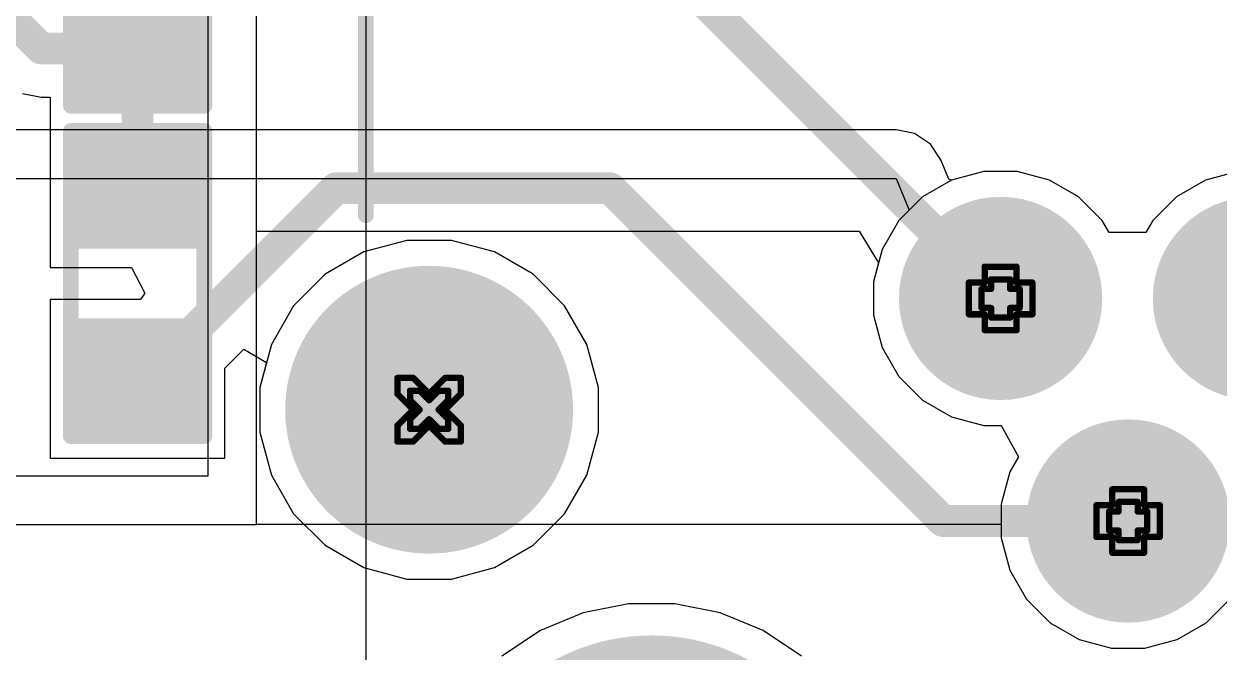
# Model space of a CAD drawing. Header units: inches. Extents: x -11 to 5428, y 0 to 5423.
# Drawn here: x 260.5 to 270.05, y 6.83 to 11.85 of the extents above; entities that cross this region are included whole.
import ezdxf

# ---------------------------------------------------------------- set-up
doc = ezdxf.new("R2010")
doc.units = ezdxf.units.IN
for name, color, linetype in [('Bottom Layer', 5, 'Continuous'), ('Bottom Solder', 6, 'Continuous'), ('Drill Drawing', 1, 'Continuous'), ('GND', 16, 'Continuous'), ('Multi-Layer', 9, 'Continuous'), ('Pad Holes', 156, 'Continuous'), ('PWR', 76, 'Continuous'), ('Top Layer', 1, 'Continuous'), ('Top Overlay', 2, 'Continuous'), ('Top Paste', 8, 'Continuous'), ('Top Solder', 216, 'Continuous')]:
    doc.layers.add(name, color=color, linetype=linetype)

# ---------------------------------------------------------------- blocks, each defined once
blk = doc.blocks.new('R___0603_703')
at = {"layer": 'Top Layer'}
for points in [[(-0.381, 0.4445), (-0.381, -0.4445), (-1.143, -0.4445), (-1.143, 0.4445)], [(1.143, 0.4445), (1.143, -0.4445), (0.381, -0.4445), (0.381, 0.4445)]]:
    blk.add_hatch(color=1, dxfattribs=at).paths.add_polyline_path(points)
at = {"layer": 'Top Paste'}
for points in [[(-0.381, 0.4445), (-0.381, -0.4445), (-1.143, -0.4445), (-1.143, 0.4445)], [(1.143, 0.4445), (1.143, -0.4445), (0.381, -0.4445), (0.381, 0.4445)]]:
    blk.add_hatch(color=8, dxfattribs=at).paths.add_polyline_path(points)
at = {"layer": 'Top Solder'}
for points in [[(-0.2794, 0.5461), (-0.2794, -0.5461), (-1.2446, -0.5461), (-1.2446, 0.5461)], [(1.2446, 0.5461), (1.2446, -0.5461), (0.2794, -0.5461), (0.2794, 0.5461)]]:
    blk.add_hatch(color=216, dxfattribs=at).paths.add_polyline_path(points)
at = {"layer": 'Top Overlay'}
for points in [[(-1.2192, -0.5334, 0.127, 0.127, 0), (-1.2192, 0.5334, 0.127, 0.127, 0)], [(1.2192, 0.5334, 0.127, 0.127, 0), (-1.2192, 0.5334, 0.127, 0.127, 0)], [(1.2192, -0.5334, 0.127, 0.127, 0), (1.2192, 0.5334, 0.127, 0.127, 0)], [(1.2192, -0.5334, 0.127, 0.127, 0), (-1.2192, -0.5334, 0.127, 0.127, 0)]]:
    blk.add_lwpolyline(points, format="xyseb", dxfattribs=at)
for points in [[(-1.25095, 0.5334, 0.0635, 0.0635, 1), (-1.18745, 0.5334, 0.0635, 0.0635, 1)], [(-1.25095, 0.5334, 0.0635, 0.0635, 1), (-1.18745, 0.5334, 0.0635, 0.0635, 1)], [(1.18745, 0.5334, 0.0635, 0.0635, 1), (1.25095, 0.5334, 0.0635, 0.0635, 1)], [(1.18745, 0.5334, 0.0635, 0.0635, 1), (1.25095, 0.5334, 0.0635, 0.0635, 1)], [(-1.25095, -0.5334, 0.0635, 0.0635, 1), (-1.18745, -0.5334, 0.0635, 0.0635, 1)], [(-1.25095, -0.5334, 0.0635, 0.0635, 1), (-1.18745, -0.5334, 0.0635, 0.0635, 1)], [(1.18745, -0.5334, 0.0635, 0.0635, 1), (1.25095, -0.5334, 0.0635, 0.0635, 1)], [(1.18745, -0.5334, 0.0635, 0.0635, 1), (1.25095, -0.5334, 0.0635, 0.0635, 1)]]:
    blk.add_lwpolyline(points, format="xyseb", close=True, dxfattribs=at)
blk = doc.blocks.new('R___0603_705')
at = {"layer": 'Top Layer'}
for points in [[(-0.381, 0.4445), (-0.381, -0.4445), (-1.143, -0.4445), (-1.143, 0.4445)], [(1.143, 0.4445), (1.143, -0.4445), (0.381, -0.4445), (0.381, 0.4445)]]:
    blk.add_hatch(color=1, dxfattribs=at).paths.add_polyline_path(points)
at = {"layer": 'Top Paste'}
for points in [[(-0.381, 0.4445), (-0.381, -0.4445), (-1.143, -0.4445), (-1.143, 0.4445)], [(1.143, 0.4445), (1.143, -0.4445), (0.381, -0.4445), (0.381, 0.4445)]]:
    blk.add_hatch(color=8, dxfattribs=at).paths.add_polyline_path(points)
at = {"layer": 'Top Solder'}
for points in [[(-0.2794, 0.5461), (-0.2794, -0.5461), (-1.2446, -0.5461), (-1.2446, 0.5461)], [(1.2446, 0.5461), (1.2446, -0.5461), (0.2794, -0.5461), (0.2794, 0.5461)]]:
    blk.add_hatch(color=216, dxfattribs=at).paths.add_polyline_path(points)
at = {"layer": 'Top Overlay'}
for points in [[(-1.2192, 0.5334, 0.127, 0.127, 0), (-1.2192, -0.5334, 0.127, 0.127, 0)], [(-1.2192, 0.5334, 0.127, 0.127, 0), (1.2192, 0.5334, 0.127, 0.127, 0)], [(1.2192, 0.5334, 0.127, 0.127, 0), (1.2192, -0.5334, 0.127, 0.127, 0)], [(-1.2192, -0.5334, 0.127, 0.127, 0), (1.2192, -0.5334, 0.127, 0.127, 0)]]:
    blk.add_lwpolyline(points, format="xyseb", dxfattribs=at)
for points in [[(-1.25095, 0.5334, 0.0635, 0.0635, 1), (-1.18745, 0.5334, 0.0635, 0.0635, 1)], [(-1.25095, 0.5334, 0.0635, 0.0635, 1), (-1.18745, 0.5334, 0.0635, 0.0635, 1)], [(1.18745, 0.5334, 0.0635, 0.0635, 1), (1.25095, 0.5334, 0.0635, 0.0635, 1)], [(1.18745, 0.5334, 0.0635, 0.0635, 1), (1.25095, 0.5334, 0.0635, 0.0635, 1)], [(-1.25095, -0.5334, 0.0635, 0.0635, 1), (-1.18745, -0.5334, 0.0635, 0.0635, 1)], [(-1.25095, -0.5334, 0.0635, 0.0635, 1), (-1.18745, -0.5334, 0.0635, 0.0635, 1)], [(1.18745, -0.5334, 0.0635, 0.0635, 1), (1.25095, -0.5334, 0.0635, 0.0635, 1)], [(1.18745, -0.5334, 0.0635, 0.0635, 1), (1.25095, -0.5334, 0.0635, 0.0635, 1)]]:
    blk.add_lwpolyline(points, format="xyseb", close=True, dxfattribs=at)
blk = doc.blocks.new('2_406549_1_772')
at = {"layer": 'Bottom Layer'}
h = blk.add_hatch(color=5, dxfattribs=at)
edge = h.paths.add_edge_path()
edge.add_arc((-3.5601, -1.5199), 0.762, 0, 360)
h = blk.add_hatch(color=5, dxfattribs=at)
edge = h.paths.add_edge_path()
edge.add_arc((-1.5301, -1.5199), 0.762, 0, 360)
h = blk.add_hatch(color=5, dxfattribs=at)
edge = h.paths.add_edge_path()
edge.add_arc((-8.1301, -2.4099), 1.1, 0, 360)
h = blk.add_hatch(color=5, dxfattribs=at)
edge = h.paths.add_edge_path()
edge.add_arc((-2.54, -3.2999), 0.762, 0, 360)
at = {"layer": 'Bottom Solder'}
h = blk.add_hatch(color=6, dxfattribs=at)
edge = h.paths.add_edge_path()
edge.add_arc((-3.5601, -1.5199), 0.8128, 0, 360)
h = blk.add_hatch(color=6, dxfattribs=at)
edge = h.paths.add_edge_path()
edge.add_arc((-1.5301, -1.5199), 0.8128, 0, 360)
h = blk.add_hatch(color=6, dxfattribs=at)
edge = h.paths.add_edge_path()
edge.add_arc((-8.1301, -2.4099), 1.1508, 0, 360)
h = blk.add_hatch(color=6, dxfattribs=at)
edge = h.paths.add_edge_path()
edge.add_arc((-2.54, -3.2999), 0.8128, 0, 360)
at = {"layer": 'GND'}
h = blk.add_hatch(color=16, dxfattribs=at)
edge = h.paths.add_edge_path()
edge.add_arc((-3.5601, -1.5199), 0.762, 0, 360)
h = blk.add_hatch(color=16, dxfattribs=at)
edge = h.paths.add_edge_path()
edge.add_arc((-1.5301, -1.5199), 0.762, 0, 360)
h = blk.add_hatch(color=16, dxfattribs=at)
edge = h.paths.add_edge_path()
edge.add_arc((-8.1301, -2.4099), 1.1, 0, 360)
h = blk.add_hatch(color=16, dxfattribs=at)
edge = h.paths.add_edge_path()
edge.add_arc((-2.54, -3.2999), 0.762, 0, 360)
at = {"layer": 'Multi-Layer'}
h = blk.add_hatch(color=9, dxfattribs=at)
edge = h.paths.add_edge_path()
edge.add_arc((-3.5601, -1.5199), 0.762, 0, 360)
h = blk.add_hatch(color=9, dxfattribs=at)
edge = h.paths.add_edge_path()
edge.add_arc((-1.5301, -1.5199), 0.762, 0, 360)
h = blk.add_hatch(color=9, dxfattribs=at)
edge = h.paths.add_edge_path()
edge.add_arc((-8.1301, -2.4099), 1.1, 0, 360)
h = blk.add_hatch(color=9, dxfattribs=at)
edge = h.paths.add_edge_path()
edge.add_arc((-2.54, -3.2999), 0.762, 0, 360)
at = {"layer": 'Pad Holes'}
h = blk.add_hatch(color=7, dxfattribs=at)
edge = h.paths.add_edge_path()
edge.add_arc((-3.5601, -1.5199), 0.45, 0, 360)
h = blk.add_hatch(color=7, dxfattribs=at)
edge = h.paths.add_edge_path()
edge.add_arc((-1.5301, -1.5199), 0.45, 0, 360)
h = blk.add_hatch(color=7, dxfattribs=at)
edge = h.paths.add_edge_path()
edge.add_arc((-8.1301, -2.4099), 0.785, 0, 360)
h = blk.add_hatch(color=7, dxfattribs=at)
edge = h.paths.add_edge_path()
edge.add_arc((-2.54, -3.2999), 0.45, 0, 360)
h = blk.add_hatch(color=7, dxfattribs=at)
edge = h.paths.add_edge_path()
edge.add_arc((-6.35, -5.8399), 1.625, 0, 360)
at = {"layer": 'PWR'}
h = blk.add_hatch(color=76, dxfattribs=at)
edge = h.paths.add_edge_path()
edge.add_arc((-3.5601, -1.5199), 0.762, 0, 360)
h = blk.add_hatch(color=76, dxfattribs=at)
edge = h.paths.add_edge_path()
edge.add_arc((-1.5301, -1.5199), 0.762, 0, 360)
h = blk.add_hatch(color=76, dxfattribs=at)
edge = h.paths.add_edge_path()
edge.add_arc((-8.1301, -2.4099), 1.1, 0, 360)
h = blk.add_hatch(color=76, dxfattribs=at)
edge = h.paths.add_edge_path()
edge.add_arc((-2.54, -3.2999), 0.762, 0, 360)
at = {"layer": 'Top Layer'}
h = blk.add_hatch(color=1, dxfattribs=at)
edge = h.paths.add_edge_path()
edge.add_arc((-3.5601, -1.5199), 0.762, 0, 360)
h = blk.add_hatch(color=1, dxfattribs=at)
edge = h.paths.add_edge_path()
edge.add_arc((-1.5301, -1.5199), 0.762, 0, 360)
h = blk.add_hatch(color=1, dxfattribs=at)
edge = h.paths.add_edge_path()
edge.add_arc((-8.1301, -2.4099), 1.1, 0, 360)
h = blk.add_hatch(color=1, dxfattribs=at)
edge = h.paths.add_edge_path()
edge.add_arc((-2.54, -3.2999), 0.762, 0, 360)
at = {"layer": 'Top Solder'}
h = blk.add_hatch(color=216, dxfattribs=at)
edge = h.paths.add_edge_path()
edge.add_arc((-3.5601, -1.5199), 0.8128, 0, 360)
h = blk.add_hatch(color=216, dxfattribs=at)
edge = h.paths.add_edge_path()
edge.add_arc((-1.5301, -1.5199), 0.8128, 0, 360)
h = blk.add_hatch(color=216, dxfattribs=at)
edge = h.paths.add_edge_path()
edge.add_arc((-8.1301, -2.4099), 1.1508, 0, 360)
h = blk.add_hatch(color=216, dxfattribs=at)
edge = h.paths.add_edge_path()
edge.add_arc((-2.54, -3.2999), 0.8128, 0, 360)
at = {"layer": 'Top Overlay'}
blk.add_lwpolyline([(-8.636, -0.8541, 0.127, 0.127, 0), (-8.636, 4.826, 0.127, 0.127, 0)], format="xyseb", dxfattribs=at)
blk.add_lwpolyline([(-8.6678, -0.8541, 0.0635, 0.0635, 1), (-8.6043, -0.8541, 0.0635, 0.0635, 1)], format="xyseb", close=True, dxfattribs=at)

msp = doc.modelspace()

# ---------------------------------------------------------------- linework, layer by layer
at = {"layer": 'Bottom Layer'}
for p, q in [((263.231, 16.0034), (263.231, 0.0014)), ((263.231, 15.3826), (263.231, 10.0336)), ((263.2144, 10.0292), (262.9056, 9.8509)), ((263.231, 10.0336), (263.2144, 10.0292)), ((262.9056, 9.8509), (262.6535, 9.5988)), ((262.6535, 9.5988), (262.4753, 9.2901)), ((262.4753, 9.2901), (262.383, 8.9457)), ((262.383, 8.9457), (262.383, 8.5892)), ((262.383, 8.5892), (262.4753, 8.2448)), ((262.4753, 8.2448), (262.6535, 7.9361)), ((262.6535, 7.9361), (262.9056, 7.684)), ((262.9056, 7.684), (263.2144, 7.5057)), ((263.2144, 7.5057), (263.231, 7.5012)), ((263.231, 7.5012), (263.231, 0.3885))]:
    msp.add_line(p, q, dxfattribs=at)
at = {"layer": 'Drill Drawing'}
for points in [[(268.18, 9.7844, 0.0508, 0.0508, 0), (268.18, 9.9114, 0.0508, 0.0508, 0)], [(268.18, 9.9114, 0.0508, 0.0508, 0), (268.434, 9.9114, 0.0508, 0.0508, 0)], [(268.434, 9.7844, 0.0508, 0.0508, 0), (268.434, 9.9114, 0.0508, 0.0508, 0)], [(268.053, 9.5304, 0.0508, 0.0508, 0), (268.053, 9.7844, 0.0508, 0.0508, 0)], [(268.053, 9.7844, 0.0508, 0.0508, 0), (268.18, 9.7844, 0.0508, 0.0508, 0)], [(268.1546, 9.5812, 0.0508, 0.0508, 0), (268.1546, 9.7336, 0.0508, 0.0508, 0)], [(268.1546, 9.7336, 0.0508, 0.0508, 0), (268.2308, 9.7336, 0.0508, 0.0508, 0)], [(268.2308, 9.7336, 0.0508, 0.0508, 0), (268.2308, 9.8098, 0.0508, 0.0508, 0)], [(268.2308, 9.8098, 0.0508, 0.0508, 0), (268.3832, 9.8098, 0.0508, 0.0508, 0)], [(268.3832, 9.7336, 0.0508, 0.0508, 0), (268.3832, 9.8098, 0.0508, 0.0508, 0)], [(268.3832, 9.7336, 0.0508, 0.0508, 0), (268.4594, 9.7336, 0.0508, 0.0508, 0)], [(268.434, 9.7844, 0.0508, 0.0508, 0), (268.561, 9.7844, 0.0508, 0.0508, 0)], [(268.4594, 9.5812, 0.0508, 0.0508, 0), (268.4594, 9.7336, 0.0508, 0.0508, 0)], [(268.561, 9.5304, 0.0508, 0.0508, 0), (268.561, 9.7844, 0.0508, 0.0508, 0)], [(268.1546, 9.5812, 0.0508, 0.0508, 0), (268.2308, 9.5812, 0.0508, 0.0508, 0)], [(268.2308, 9.505, 0.0508, 0.0508, 0), (268.2308, 9.5812, 0.0508, 0.0508, 0)], [(268.3832, 9.5812, 0.0508, 0.0508, 0), (268.4594, 9.5812, 0.0508, 0.0508, 0)], [(268.3832, 9.505, 0.0508, 0.0508, 0), (268.3832, 9.5812, 0.0508, 0.0508, 0)], [(268.053, 9.5304, 0.0508, 0.0508, 0), (268.18, 9.5304, 0.0508, 0.0508, 0)], [(268.18, 9.4034, 0.0508, 0.0508, 0), (268.18, 9.5304, 0.0508, 0.0508, 0)], [(268.2308, 9.505, 0.0508, 0.0508, 0), (268.3832, 9.505, 0.0508, 0.0508, 0)], [(268.434, 9.5304, 0.0508, 0.0508, 0), (268.561, 9.5304, 0.0508, 0.0508, 0)], [(268.434, 9.4034, 0.0508, 0.0508, 0), (268.434, 9.5304, 0.0508, 0.0508, 0)], [(268.18, 9.4034, 0.0508, 0.0508, 0), (268.434, 9.4034, 0.0508, 0.0508, 0)], [(263.483, 8.8944, 0.0508, 0.0508, 0), (263.483, 9.0214, 0.0508, 0.0508, 0)], [(263.483, 9.0214, 0.0508, 0.0508, 0), (263.61, 9.0214, 0.0508, 0.0508, 0)], [(263.61, 9.0214, 0.0508, 0.0508, 0), (263.737, 8.8944, 0.0508, 0.0508, 0)], [(263.737, 8.8944, 0.0508, 0.0508, 0), (263.864, 9.0214, 0.0508, 0.0508, 0)], [(263.864, 9.0214, 0.0508, 0.0508, 0), (263.991, 9.0214, 0.0508, 0.0508, 0)], [(263.991, 8.8944, 0.0508, 0.0508, 0), (263.991, 9.0214, 0.0508, 0.0508, 0)], [(263.483, 8.8944, 0.0508, 0.0508, 0), (263.61, 8.7674, 0.0508, 0.0508, 0)], [(263.5846, 8.8436, 0.0508, 0.0508, 0), (263.5846, 8.9198, 0.0508, 0.0508, 0)], [(263.5846, 8.9198, 0.0508, 0.0508, 0), (263.6608, 8.9198, 0.0508, 0.0508, 0)], [(263.6608, 8.9198, 0.0508, 0.0508, 0), (263.737, 8.8436, 0.0508, 0.0508, 0)], [(263.737, 8.8436, 0.0508, 0.0508, 0), (263.8132, 8.9198, 0.0508, 0.0508, 0)], [(263.8132, 8.9198, 0.0508, 0.0508, 0), (263.8894, 8.9198, 0.0508, 0.0508, 0)], [(263.864, 8.7674, 0.0508, 0.0508, 0), (263.991, 8.8944, 0.0508, 0.0508, 0)], [(263.8894, 8.8436, 0.0508, 0.0508, 0), (263.8894, 8.9198, 0.0508, 0.0508, 0)], [(263.5846, 8.8436, 0.0508, 0.0508, 0), (263.6608, 8.7674, 0.0508, 0.0508, 0)], [(263.8132, 8.7674, 0.0508, 0.0508, 0), (263.8894, 8.8436, 0.0508, 0.0508, 0)], [(263.483, 8.6404, 0.0508, 0.0508, 0), (263.61, 8.7674, 0.0508, 0.0508, 0)], [(263.5846, 8.6912, 0.0508, 0.0508, 0), (263.6608, 8.7674, 0.0508, 0.0508, 0)], [(263.5846, 8.615, 0.0508, 0.0508, 0), (263.5846, 8.6912, 0.0508, 0.0508, 0)], [(263.6608, 8.615, 0.0508, 0.0508, 0), (263.737, 8.6912, 0.0508, 0.0508, 0)], [(263.737, 8.6912, 0.0508, 0.0508, 0), (263.8132, 8.615, 0.0508, 0.0508, 0)], [(263.8132, 8.7674, 0.0508, 0.0508, 0), (263.8894, 8.6912, 0.0508, 0.0508, 0)], [(263.864, 8.7674, 0.0508, 0.0508, 0), (263.991, 8.6404, 0.0508, 0.0508, 0)], [(263.8894, 8.615, 0.0508, 0.0508, 0), (263.8894, 8.6912, 0.0508, 0.0508, 0)], [(263.483, 8.5134, 0.0508, 0.0508, 0), (263.483, 8.6404, 0.0508, 0.0508, 0)], [(263.5846, 8.615, 0.0508, 0.0508, 0), (263.6608, 8.615, 0.0508, 0.0508, 0)], [(263.61, 8.5134, 0.0508, 0.0508, 0), (263.737, 8.6404, 0.0508, 0.0508, 0)], [(263.737, 8.6404, 0.0508, 0.0508, 0), (263.864, 8.5134, 0.0508, 0.0508, 0)], [(263.8132, 8.615, 0.0508, 0.0508, 0), (263.8894, 8.615, 0.0508, 0.0508, 0)], [(263.991, 8.5134, 0.0508, 0.0508, 0), (263.991, 8.6404, 0.0508, 0.0508, 0)], [(263.483, 8.5134, 0.0508, 0.0508, 0), (263.61, 8.5134, 0.0508, 0.0508, 0)], [(263.864, 8.5134, 0.0508, 0.0508, 0), (263.991, 8.5134, 0.0508, 0.0508, 0)], [(269.2, 8.0044, 0.0508, 0.0508, 0), (269.2, 8.1314, 0.0508, 0.0508, 0)], [(269.2, 8.1314, 0.0508, 0.0508, 0), (269.454, 8.1314, 0.0508, 0.0508, 0)], [(269.454, 8.0044, 0.0508, 0.0508, 0), (269.454, 8.1314, 0.0508, 0.0508, 0)], [(269.073, 7.7504, 0.0508, 0.0508, 0), (269.073, 8.0044, 0.0508, 0.0508, 0)], [(269.073, 8.0044, 0.0508, 0.0508, 0), (269.2, 8.0044, 0.0508, 0.0508, 0)], [(269.2508, 7.9536, 0.0508, 0.0508, 0), (269.2508, 8.0298, 0.0508, 0.0508, 0)], [(269.2508, 8.0298, 0.0508, 0.0508, 0), (269.4032, 8.0298, 0.0508, 0.0508, 0)], [(269.4032, 7.9536, 0.0508, 0.0508, 0), (269.4032, 8.0298, 0.0508, 0.0508, 0)], [(269.454, 8.0044, 0.0508, 0.0508, 0), (269.581, 8.0044, 0.0508, 0.0508, 0)], [(269.581, 7.7504, 0.0508, 0.0508, 0), (269.581, 8.0044, 0.0508, 0.0508, 0)], [(269.1746, 7.8012, 0.0508, 0.0508, 0), (269.1746, 7.9536, 0.0508, 0.0508, 0)], [(269.1746, 7.9536, 0.0508, 0.0508, 0), (269.2508, 7.9536, 0.0508, 0.0508, 0)], [(269.4032, 7.9536, 0.0508, 0.0508, 0), (269.4794, 7.9536, 0.0508, 0.0508, 0)], [(269.4794, 7.8012, 0.0508, 0.0508, 0), (269.4794, 7.9536, 0.0508, 0.0508, 0)], [(269.073, 7.7504, 0.0508, 0.0508, 0), (269.2, 7.7504, 0.0508, 0.0508, 0)], [(269.1746, 7.8012, 0.0508, 0.0508, 0), (269.2508, 7.8012, 0.0508, 0.0508, 0)], [(269.2, 7.6234, 0.0508, 0.0508, 0), (269.2, 7.7504, 0.0508, 0.0508, 0)], [(269.2508, 7.725, 0.0508, 0.0508, 0), (269.2508, 7.8012, 0.0508, 0.0508, 0)], [(269.2508, 7.725, 0.0508, 0.0508, 0), (269.4032, 7.725, 0.0508, 0.0508, 0)], [(269.4032, 7.8012, 0.0508, 0.0508, 0), (269.4794, 7.8012, 0.0508, 0.0508, 0)], [(269.4032, 7.725, 0.0508, 0.0508, 0), (269.4032, 7.8012, 0.0508, 0.0508, 0)], [(269.454, 7.7504, 0.0508, 0.0508, 0), (269.581, 7.7504, 0.0508, 0.0508, 0)], [(269.454, 7.6234, 0.0508, 0.0508, 0), (269.454, 7.7504, 0.0508, 0.0508, 0)], [(269.2, 7.6234, 0.0508, 0.0508, 0), (269.454, 7.6234, 0.0508, 0.0508, 0)]]:
    msp.add_lwpolyline(points, format="xyseb", dxfattribs=at)
for points in [[(268.1673, 9.9114, 0.0254, 0.0254, 1), (268.1927, 9.9114, 0.0254, 0.0254, 1)], [(268.1673, 9.9114, 0.0254, 0.0254, 1), (268.1927, 9.9114, 0.0254, 0.0254, 1)], [(268.4213, 9.9114, 0.0254, 0.0254, 1), (268.4467, 9.9114, 0.0254, 0.0254, 1)], [(268.4213, 9.9114, 0.0254, 0.0254, 1), (268.4467, 9.9114, 0.0254, 0.0254, 1)], [(268.0403, 9.7844, 0.0254, 0.0254, 1), (268.0657, 9.7844, 0.0254, 0.0254, 1)], [(268.0403, 9.7844, 0.0254, 0.0254, 1), (268.0657, 9.7844, 0.0254, 0.0254, 1)], [(268.1419, 9.7336, 0.0254, 0.0254, 1), (268.1673, 9.7336, 0.0254, 0.0254, 1)], [(268.1419, 9.7336, 0.0254, 0.0254, 1), (268.1673, 9.7336, 0.0254, 0.0254, 1)], [(268.1673, 9.7844, 0.0254, 0.0254, 1), (268.1927, 9.7844, 0.0254, 0.0254, 1)], [(268.1673, 9.7844, 0.0254, 0.0254, 1), (268.1927, 9.7844, 0.0254, 0.0254, 1)], [(268.2181, 9.8098, 0.0254, 0.0254, 1), (268.2435, 9.8098, 0.0254, 0.0254, 1)], [(268.2181, 9.8098, 0.0254, 0.0254, 1), (268.2435, 9.8098, 0.0254, 0.0254, 1)], [(268.2181, 9.7336, 0.0254, 0.0254, 1), (268.2435, 9.7336, 0.0254, 0.0254, 1)], [(268.2181, 9.7336, 0.0254, 0.0254, 1), (268.2435, 9.7336, 0.0254, 0.0254, 1)], [(268.3705, 9.8098, 0.0254, 0.0254, 1), (268.3959, 9.8098, 0.0254, 0.0254, 1)], [(268.3705, 9.8098, 0.0254, 0.0254, 1), (268.3959, 9.8098, 0.0254, 0.0254, 1)], [(268.3705, 9.7336, 0.0254, 0.0254, 1), (268.3959, 9.7336, 0.0254, 0.0254, 1)], [(268.3705, 9.7336, 0.0254, 0.0254, 1), (268.3959, 9.7336, 0.0254, 0.0254, 1)], [(268.4213, 9.7844, 0.0254, 0.0254, 1), (268.4467, 9.7844, 0.0254, 0.0254, 1)], [(268.4213, 9.7844, 0.0254, 0.0254, 1), (268.4467, 9.7844, 0.0254, 0.0254, 1)], [(268.4467, 9.7336, 0.0254, 0.0254, 1), (268.4721, 9.7336, 0.0254, 0.0254, 1)], [(268.4467, 9.7336, 0.0254, 0.0254, 1), (268.4721, 9.7336, 0.0254, 0.0254, 1)], [(268.5483, 9.7844, 0.0254, 0.0254, 1), (268.5737, 9.7844, 0.0254, 0.0254, 1)], [(268.5483, 9.7844, 0.0254, 0.0254, 1), (268.5737, 9.7844, 0.0254, 0.0254, 1)], [(268.1419, 9.5812, 0.0254, 0.0254, 1), (268.1673, 9.5812, 0.0254, 0.0254, 1)], [(268.1419, 9.5812, 0.0254, 0.0254, 1), (268.1673, 9.5812, 0.0254, 0.0254, 1)], [(268.2181, 9.5812, 0.0254, 0.0254, 1), (268.2435, 9.5812, 0.0254, 0.0254, 1)], [(268.2181, 9.5812, 0.0254, 0.0254, 1), (268.2435, 9.5812, 0.0254, 0.0254, 1)], [(268.3705, 9.5812, 0.0254, 0.0254, 1), (268.3959, 9.5812, 0.0254, 0.0254, 1)], [(268.3705, 9.5812, 0.0254, 0.0254, 1), (268.3959, 9.5812, 0.0254, 0.0254, 1)], [(268.4467, 9.5812, 0.0254, 0.0254, 1), (268.4721, 9.5812, 0.0254, 0.0254, 1)], [(268.4467, 9.5812, 0.0254, 0.0254, 1), (268.4721, 9.5812, 0.0254, 0.0254, 1)], [(268.0403, 9.5304, 0.0254, 0.0254, 1), (268.0657, 9.5304, 0.0254, 0.0254, 1)], [(268.0403, 9.5304, 0.0254, 0.0254, 1), (268.0657, 9.5304, 0.0254, 0.0254, 1)], [(268.1673, 9.5304, 0.0254, 0.0254, 1), (268.1927, 9.5304, 0.0254, 0.0254, 1)], [(268.1673, 9.5304, 0.0254, 0.0254, 1), (268.1927, 9.5304, 0.0254, 0.0254, 1)], [(268.2181, 9.505, 0.0254, 0.0254, 1), (268.2435, 9.505, 0.0254, 0.0254, 1)], [(268.2181, 9.505, 0.0254, 0.0254, 1), (268.2435, 9.505, 0.0254, 0.0254, 1)], [(268.3705, 9.505, 0.0254, 0.0254, 1), (268.3959, 9.505, 0.0254, 0.0254, 1)], [(268.3705, 9.505, 0.0254, 0.0254, 1), (268.3959, 9.505, 0.0254, 0.0254, 1)], [(268.4213, 9.5304, 0.0254, 0.0254, 1), (268.4467, 9.5304, 0.0254, 0.0254, 1)], [(268.4213, 9.5304, 0.0254, 0.0254, 1), (268.4467, 9.5304, 0.0254, 0.0254, 1)], [(268.5483, 9.5304, 0.0254, 0.0254, 1), (268.5737, 9.5304, 0.0254, 0.0254, 1)], [(268.5483, 9.5304, 0.0254, 0.0254, 1), (268.5737, 9.5304, 0.0254, 0.0254, 1)], [(268.1673, 9.4034, 0.0254, 0.0254, 1), (268.1927, 9.4034, 0.0254, 0.0254, 1)], [(268.1673, 9.4034, 0.0254, 0.0254, 1), (268.1927, 9.4034, 0.0254, 0.0254, 1)], [(268.4213, 9.4034, 0.0254, 0.0254, 1), (268.4467, 9.4034, 0.0254, 0.0254, 1)], [(268.4213, 9.4034, 0.0254, 0.0254, 1), (268.4467, 9.4034, 0.0254, 0.0254, 1)], [(263.4703, 9.0214, 0.0254, 0.0254, 1), (263.4957, 9.0214, 0.0254, 0.0254, 1)], [(263.4703, 9.0214, 0.0254, 0.0254, 1), (263.4957, 9.0214, 0.0254, 0.0254, 1)], [(263.5973, 9.0214, 0.0254, 0.0254, 1), (263.6227, 9.0214, 0.0254, 0.0254, 1)], [(263.5973, 9.0214, 0.0254, 0.0254, 1), (263.6227, 9.0214, 0.0254, 0.0254, 1)], [(263.8513, 9.0214, 0.0254, 0.0254, 1), (263.8767, 9.0214, 0.0254, 0.0254, 1)], [(263.8513, 9.0214, 0.0254, 0.0254, 1), (263.8767, 9.0214, 0.0254, 0.0254, 1)], [(263.9783, 9.0214, 0.0254, 0.0254, 1), (264.0037, 9.0214, 0.0254, 0.0254, 1)], [(263.9783, 9.0214, 0.0254, 0.0254, 1), (264.0037, 9.0214, 0.0254, 0.0254, 1)], [(263.4703, 8.8944, 0.0254, 0.0254, 1), (263.4957, 8.8944, 0.0254, 0.0254, 1)], [(263.4703, 8.8944, 0.0254, 0.0254, 1), (263.4957, 8.8944, 0.0254, 0.0254, 1)], [(263.5719, 8.9198, 0.0254, 0.0254, 1), (263.5973, 8.9198, 0.0254, 0.0254, 1)], [(263.5719, 8.9198, 0.0254, 0.0254, 1), (263.5973, 8.9198, 0.0254, 0.0254, 1)], [(263.6481, 8.9198, 0.0254, 0.0254, 1), (263.6735, 8.9198, 0.0254, 0.0254, 1)], [(263.6481, 8.9198, 0.0254, 0.0254, 1), (263.6735, 8.9198, 0.0254, 0.0254, 1)], [(263.7243, 8.8944, 0.0254, 0.0254, 1), (263.7497, 8.8944, 0.0254, 0.0254, 1)], [(263.7243, 8.8944, 0.0254, 0.0254, 1), (263.7497, 8.8944, 0.0254, 0.0254, 1)], [(263.8005, 8.9198, 0.0254, 0.0254, 1), (263.8259, 8.9198, 0.0254, 0.0254, 1)], [(263.8005, 8.9198, 0.0254, 0.0254, 1), (263.8259, 8.9198, 0.0254, 0.0254, 1)], [(263.8767, 8.9198, 0.0254, 0.0254, 1), (263.9021, 8.9198, 0.0254, 0.0254, 1)], [(263.8767, 8.9198, 0.0254, 0.0254, 1), (263.9021, 8.9198, 0.0254, 0.0254, 1)], [(263.9783, 8.8944, 0.0254, 0.0254, 1), (264.0037, 8.8944, 0.0254, 0.0254, 1)], [(263.9783, 8.8944, 0.0254, 0.0254, 1), (264.0037, 8.8944, 0.0254, 0.0254, 1)], [(263.5719, 8.8436, 0.0254, 0.0254, 1), (263.5973, 8.8436, 0.0254, 0.0254, 1)], [(263.5719, 8.8436, 0.0254, 0.0254, 1), (263.5973, 8.8436, 0.0254, 0.0254, 1)], [(263.7243, 8.8436, 0.0254, 0.0254, 1), (263.7497, 8.8436, 0.0254, 0.0254, 1)], [(263.7243, 8.8436, 0.0254, 0.0254, 1), (263.7497, 8.8436, 0.0254, 0.0254, 1)], [(263.8767, 8.8436, 0.0254, 0.0254, 1), (263.9021, 8.8436, 0.0254, 0.0254, 1)], [(263.8767, 8.8436, 0.0254, 0.0254, 1), (263.9021, 8.8436, 0.0254, 0.0254, 1)], [(263.5719, 8.6912, 0.0254, 0.0254, 1), (263.5973, 8.6912, 0.0254, 0.0254, 1)], [(263.5719, 8.6912, 0.0254, 0.0254, 1), (263.5973, 8.6912, 0.0254, 0.0254, 1)], [(263.5973, 8.7674, 0.0254, 0.0254, 1), (263.6227, 8.7674, 0.0254, 0.0254, 1)], [(263.5973, 8.7674, 0.0254, 0.0254, 1), (263.6227, 8.7674, 0.0254, 0.0254, 1)], [(263.6481, 8.7674, 0.0254, 0.0254, 1), (263.6735, 8.7674, 0.0254, 0.0254, 1)], [(263.6481, 8.7674, 0.0254, 0.0254, 1), (263.6735, 8.7674, 0.0254, 0.0254, 1)], [(263.7243, 8.6912, 0.0254, 0.0254, 1), (263.7497, 8.6912, 0.0254, 0.0254, 1)], [(263.7243, 8.6912, 0.0254, 0.0254, 1), (263.7497, 8.6912, 0.0254, 0.0254, 1)], [(263.8005, 8.7674, 0.0254, 0.0254, 1), (263.8259, 8.7674, 0.0254, 0.0254, 1)], [(263.8005, 8.7674, 0.0254, 0.0254, 1), (263.8259, 8.7674, 0.0254, 0.0254, 1)], [(263.8513, 8.7674, 0.0254, 0.0254, 1), (263.8767, 8.7674, 0.0254, 0.0254, 1)], [(263.8513, 8.7674, 0.0254, 0.0254, 1), (263.8767, 8.7674, 0.0254, 0.0254, 1)], [(263.8767, 8.6912, 0.0254, 0.0254, 1), (263.9021, 8.6912, 0.0254, 0.0254, 1)], [(263.8767, 8.6912, 0.0254, 0.0254, 1), (263.9021, 8.6912, 0.0254, 0.0254, 1)], [(263.4703, 8.6404, 0.0254, 0.0254, 1), (263.4957, 8.6404, 0.0254, 0.0254, 1)], [(263.4703, 8.6404, 0.0254, 0.0254, 1), (263.4957, 8.6404, 0.0254, 0.0254, 1)], [(263.5719, 8.615, 0.0254, 0.0254, 1), (263.5973, 8.615, 0.0254, 0.0254, 1)], [(263.5719, 8.615, 0.0254, 0.0254, 1), (263.5973, 8.615, 0.0254, 0.0254, 1)], [(263.6481, 8.615, 0.0254, 0.0254, 1), (263.6735, 8.615, 0.0254, 0.0254, 1)], [(263.6481, 8.615, 0.0254, 0.0254, 1), (263.6735, 8.615, 0.0254, 0.0254, 1)], [(263.7243, 8.6404, 0.0254, 0.0254, 1), (263.7497, 8.6404, 0.0254, 0.0254, 1)], [(263.7243, 8.6404, 0.0254, 0.0254, 1), (263.7497, 8.6404, 0.0254, 0.0254, 1)], [(263.8005, 8.615, 0.0254, 0.0254, 1), (263.8259, 8.615, 0.0254, 0.0254, 1)], [(263.8005, 8.615, 0.0254, 0.0254, 1), (263.8259, 8.615, 0.0254, 0.0254, 1)], [(263.8767, 8.615, 0.0254, 0.0254, 1), (263.9021, 8.615, 0.0254, 0.0254, 1)], [(263.8767, 8.615, 0.0254, 0.0254, 1), (263.9021, 8.615, 0.0254, 0.0254, 1)], [(263.9783, 8.6404, 0.0254, 0.0254, 1), (264.0037, 8.6404, 0.0254, 0.0254, 1)], [(263.9783, 8.6404, 0.0254, 0.0254, 1), (264.0037, 8.6404, 0.0254, 0.0254, 1)], [(263.4703, 8.5134, 0.0254, 0.0254, 1), (263.4957, 8.5134, 0.0254, 0.0254, 1)], [(263.4703, 8.5134, 0.0254, 0.0254, 1), (263.4957, 8.5134, 0.0254, 0.0254, 1)], [(263.5973, 8.5134, 0.0254, 0.0254, 1), (263.6227, 8.5134, 0.0254, 0.0254, 1)], [(263.5973, 8.5134, 0.0254, 0.0254, 1), (263.6227, 8.5134, 0.0254, 0.0254, 1)], [(263.8513, 8.5134, 0.0254, 0.0254, 1), (263.8767, 8.5134, 0.0254, 0.0254, 1)], [(263.8513, 8.5134, 0.0254, 0.0254, 1), (263.8767, 8.5134, 0.0254, 0.0254, 1)], [(263.9783, 8.5134, 0.0254, 0.0254, 1), (264.0037, 8.5134, 0.0254, 0.0254, 1)], [(263.9783, 8.5134, 0.0254, 0.0254, 1), (264.0037, 8.5134, 0.0254, 0.0254, 1)], [(269.1873, 8.1314, 0.0254, 0.0254, 1), (269.2127, 8.1314, 0.0254, 0.0254, 1)], [(269.1873, 8.1314, 0.0254, 0.0254, 1), (269.2127, 8.1314, 0.0254, 0.0254, 1)], [(269.4413, 8.1314, 0.0254, 0.0254, 1), (269.4667, 8.1314, 0.0254, 0.0254, 1)], [(269.4413, 8.1314, 0.0254, 0.0254, 1), (269.4667, 8.1314, 0.0254, 0.0254, 1)], [(269.0603, 8.0044, 0.0254, 0.0254, 1), (269.0857, 8.0044, 0.0254, 0.0254, 1)], [(269.0603, 8.0044, 0.0254, 0.0254, 1), (269.0857, 8.0044, 0.0254, 0.0254, 1)], [(269.1873, 8.0044, 0.0254, 0.0254, 1), (269.2127, 8.0044, 0.0254, 0.0254, 1)], [(269.1873, 8.0044, 0.0254, 0.0254, 1), (269.2127, 8.0044, 0.0254, 0.0254, 1)], [(269.2381, 8.0298, 0.0254, 0.0254, 1), (269.2635, 8.0298, 0.0254, 0.0254, 1)], [(269.2381, 8.0298, 0.0254, 0.0254, 1), (269.2635, 8.0298, 0.0254, 0.0254, 1)], [(269.3905, 8.0298, 0.0254, 0.0254, 1), (269.4159, 8.0298, 0.0254, 0.0254, 1)], [(269.3905, 8.0298, 0.0254, 0.0254, 1), (269.4159, 8.0298, 0.0254, 0.0254, 1)], [(269.4413, 8.0044, 0.0254, 0.0254, 1), (269.4667, 8.0044, 0.0254, 0.0254, 1)], [(269.4413, 8.0044, 0.0254, 0.0254, 1), (269.4667, 8.0044, 0.0254, 0.0254, 1)], [(269.5683, 8.0044, 0.0254, 0.0254, 1), (269.5937, 8.0044, 0.0254, 0.0254, 1)], [(269.5683, 8.0044, 0.0254, 0.0254, 1), (269.5937, 8.0044, 0.0254, 0.0254, 1)], [(269.1619, 7.9536, 0.0254, 0.0254, 1), (269.1873, 7.9536, 0.0254, 0.0254, 1)], [(269.1619, 7.9536, 0.0254, 0.0254, 1), (269.1873, 7.9536, 0.0254, 0.0254, 1)], [(269.2381, 7.9536, 0.0254, 0.0254, 1), (269.2635, 7.9536, 0.0254, 0.0254, 1)], [(269.2381, 7.9536, 0.0254, 0.0254, 1), (269.2635, 7.9536, 0.0254, 0.0254, 1)], [(269.3905, 7.9536, 0.0254, 0.0254, 1), (269.4159, 7.9536, 0.0254, 0.0254, 1)], [(269.3905, 7.9536, 0.0254, 0.0254, 1), (269.4159, 7.9536, 0.0254, 0.0254, 1)], [(269.4667, 7.9536, 0.0254, 0.0254, 1), (269.4921, 7.9536, 0.0254, 0.0254, 1)], [(269.4667, 7.9536, 0.0254, 0.0254, 1), (269.4921, 7.9536, 0.0254, 0.0254, 1)], [(269.0603, 7.7504, 0.0254, 0.0254, 1), (269.0857, 7.7504, 0.0254, 0.0254, 1)], [(269.0603, 7.7504, 0.0254, 0.0254, 1), (269.0857, 7.7504, 0.0254, 0.0254, 1)], [(269.1619, 7.8012, 0.0254, 0.0254, 1), (269.1873, 7.8012, 0.0254, 0.0254, 1)], [(269.1619, 7.8012, 0.0254, 0.0254, 1), (269.1873, 7.8012, 0.0254, 0.0254, 1)], [(269.1873, 7.7504, 0.0254, 0.0254, 1), (269.2127, 7.7504, 0.0254, 0.0254, 1)], [(269.1873, 7.7504, 0.0254, 0.0254, 1), (269.2127, 7.7504, 0.0254, 0.0254, 1)], [(269.2381, 7.8012, 0.0254, 0.0254, 1), (269.2635, 7.8012, 0.0254, 0.0254, 1)], [(269.2381, 7.8012, 0.0254, 0.0254, 1), (269.2635, 7.8012, 0.0254, 0.0254, 1)], [(269.2381, 7.725, 0.0254, 0.0254, 1), (269.2635, 7.725, 0.0254, 0.0254, 1)], [(269.2381, 7.725, 0.0254, 0.0254, 1), (269.2635, 7.725, 0.0254, 0.0254, 1)], [(269.3905, 7.8012, 0.0254, 0.0254, 1), (269.4159, 7.8012, 0.0254, 0.0254, 1)], [(269.3905, 7.8012, 0.0254, 0.0254, 1), (269.4159, 7.8012, 0.0254, 0.0254, 1)], [(269.3905, 7.725, 0.0254, 0.0254, 1), (269.4159, 7.725, 0.0254, 0.0254, 1)], [(269.3905, 7.725, 0.0254, 0.0254, 1), (269.4159, 7.725, 0.0254, 0.0254, 1)], [(269.4413, 7.7504, 0.0254, 0.0254, 1), (269.4667, 7.7504, 0.0254, 0.0254, 1)], [(269.4413, 7.7504, 0.0254, 0.0254, 1), (269.4667, 7.7504, 0.0254, 0.0254, 1)], [(269.4667, 7.8012, 0.0254, 0.0254, 1), (269.4921, 7.8012, 0.0254, 0.0254, 1)], [(269.4667, 7.8012, 0.0254, 0.0254, 1), (269.4921, 7.8012, 0.0254, 0.0254, 1)], [(269.5683, 7.7504, 0.0254, 0.0254, 1), (269.5937, 7.7504, 0.0254, 0.0254, 1)], [(269.5683, 7.7504, 0.0254, 0.0254, 1), (269.5937, 7.7504, 0.0254, 0.0254, 1)], [(269.1873, 7.6234, 0.0254, 0.0254, 1), (269.2127, 7.6234, 0.0254, 0.0254, 1)], [(269.1873, 7.6234, 0.0254, 0.0254, 1), (269.2127, 7.6234, 0.0254, 0.0254, 1)], [(269.4413, 7.6234, 0.0254, 0.0254, 1), (269.4667, 7.6234, 0.0254, 0.0254, 1)], [(269.4413, 7.6234, 0.0254, 0.0254, 1), (269.4667, 7.6234, 0.0254, 0.0254, 1)]]:
    msp.add_lwpolyline(points, format="xyseb", close=True, dxfattribs=at)
at = {"layer": 'GND'}
for p, q in [((261.9681, 15.113), (261.9681, 10.1963)), ((262.3566, 7.8486), (262.3566, 15.113)), ((268.1732, 10.6734), (267.9148, 10.6042)), ((268.4407, 10.6734), (268.1732, 10.6734)), ((268.6991, 10.6042), (268.4407, 10.6734)), ((270.2032, 10.6734), (269.9448, 10.6042)), ((267.9148, 10.6042), (267.6831, 10.4705)), ((268.9308, 10.4705), (268.6991, 10.6042)), ((269.9448, 10.6042), (269.7131, 10.4705)), ((267.6831, 10.4705), (267.494, 10.2813)), ((269.12, 10.2813), (268.9308, 10.4705)), ((269.7131, 10.4705), (269.5239, 10.2813)), ((267.494, 10.2813), (267.3602, 10.0496)), ((269.1753, 10.1854), (269.12, 10.2813)), ((269.5239, 10.2813), (269.4686, 10.1854)), ((261.9681, 10.1963), (261.9681, 8.2371)), ((262.3566, 7.8486), (262.3566, 10.1963)), ((262.3566, 10.1963), (267.1769, 10.1963)), ((267.1769, 10.1963), (267.3314, 9.9423)), ((269.4686, 10.1854), (269.1753, 10.1854)), ((267.3602, 10.0496), (267.291, 9.7912)), ((267.3314, 9.9423), (267.291, 9.7912)), ((267.291, 9.7912), (267.291, 9.5237)), ((267.291, 9.7912), (267.291, 9.5237)), ((267.291, 9.5237), (267.3602, 9.2653)), ((267.291, 9.5237), (267.3602, 9.2653)), ((267.3602, 9.2653), (267.494, 9.0336)), ((267.3602, 9.2653), (267.494, 9.0336)), ((267.494, 9.0336), (267.6831, 8.8444)), ((267.494, 9.0336), (267.6831, 8.8444)), ((267.6831, 8.8444), (267.9148, 8.7107)), ((267.6831, 8.8444), (267.9148, 8.7107)), ((267.9148, 8.7107), (268.1732, 8.6414)), ((267.9148, 8.7107), (268.1732, 8.6414)), ((268.1732, 8.6414), (268.3113, 8.6414)), ((268.1732, 8.6414), (268.3113, 8.6414)), ((268.3113, 8.6414), (268.4507, 8.3916)), ((268.3113, 8.6414), (268.4507, 8.3916)), ((268.4507, 8.3916), (268.3803, 8.2696)), ((268.4507, 8.3916), (268.3803, 8.2696)), ((261.9681, 8.2371), (223.3496, 8.2371)), ((268.3803, 8.2696), (268.311, 8.0112)), ((268.3803, 8.2696), (268.311, 8.0112)), ((268.311, 8.0112), (268.311, 7.7437)), ((268.311, 8.0112), (268.311, 7.8486)), ((222.9612, 7.8486), (262.3566, 7.8486)), ((268.311, 7.8486), (262.3566, 7.8486)), ((268.311, 7.7437), (268.3803, 7.4853)), ((268.3803, 7.4853), (268.514, 7.2536)), ((265.332, 7.2164), (264.9689, 7.1442)), ((265.7021, 7.2164), (265.332, 7.2164)), ((266.0651, 7.1442), (265.7021, 7.2164)), ((268.514, 7.2536), (268.7032, 7.0644)), ((269.9509, 7.0644), (270.14, 7.2536)), ((264.9689, 7.1442), (264.627, 7.0026)), ((266.4071, 7.0026), (266.0651, 7.1442)), ((264.627, 7.0026), (264.3192, 6.7969)), ((266.7148, 6.7969), (266.4071, 7.0026)), ((268.7032, 7.0644), (268.9349, 6.9307)), ((269.7192, 6.9307), (269.9509, 7.0644)), ((268.9349, 6.9307), (269.1933, 6.8614)), ((269.4608, 6.8614), (269.7192, 6.9307)), ((269.1933, 6.8614), (269.4608, 6.8614))]:
    msp.add_line(p, q, dxfattribs=at)
at = {"layer": 'PWR'}
for p, q in [((267.4707, 11.0057), (253.4233, 11.0057)), ((267.6193, 10.9761), (267.4707, 11.0057)), ((267.7454, 10.8919), (267.6193, 10.9761)), ((267.8296, 10.7659), (267.7454, 10.8919)), ((267.8935, 10.6114), (267.8296, 10.7659)), ((253.0348, 10.6172), (267.4707, 10.6172)), ((267.4707, 10.6172), (267.5759, 10.3632)), ((267.9148, 10.6042), (267.8935, 10.6114)), ((268.1732, 10.6734), (267.9148, 10.6042)), ((268.4407, 10.6734), (268.1732, 10.6734)), ((268.6991, 10.6042), (268.4407, 10.6734)), ((270.2032, 10.6734), (269.9448, 10.6042)), ((268.9308, 10.4705), (268.6991, 10.6042)), ((269.9448, 10.6042), (269.7131, 10.4705)), ((269.12, 10.2813), (268.9308, 10.4705)), ((269.7131, 10.4705), (269.5239, 10.2813)), ((267.5759, 10.3632), (267.494, 10.2813)), ((267.494, 10.2813), (267.3602, 10.0496)), ((269.1753, 10.1854), (269.12, 10.2813)), ((269.5239, 10.2813), (269.4686, 10.1854)), ((269.4686, 10.1854), (269.1753, 10.1854)), ((263.5587, 10.1214), (263.2144, 10.0292)), ((263.9153, 10.1214), (263.5587, 10.1214)), ((264.2596, 10.0292), (263.9153, 10.1214)), ((267.3602, 10.0496), (267.291, 9.7912)), ((263.2144, 10.0292), (262.9056, 9.8509)), ((264.5684, 9.8509), (264.2596, 10.0292)), ((262.9056, 9.8509), (262.6535, 9.5988)), ((264.8205, 9.5988), (264.5684, 9.8509)), ((267.291, 9.7912), (267.291, 9.5237)), ((262.6535, 9.5988), (262.4753, 9.2901)), ((264.9987, 9.2901), (264.8205, 9.5988)), ((267.291, 9.5237), (267.3602, 9.2653)), ((262.4753, 9.2901), (262.383, 8.9457)), ((265.091, 8.9457), (264.9987, 9.2901)), ((267.3602, 9.2653), (267.494, 9.0336)), ((267.494, 9.0336), (267.6831, 8.8444)), ((262.383, 8.9457), (262.383, 8.5892)), ((265.091, 8.5892), (265.091, 8.9457)), ((267.6831, 8.8444), (267.9148, 8.7107)), ((267.9148, 8.7107), (268.1732, 8.6414)), ((268.1732, 8.6414), (268.3113, 8.6414)), ((268.3113, 8.6414), (268.4507, 8.3916)), ((262.383, 8.5892), (262.4753, 8.2448)), ((264.9987, 8.2448), (265.091, 8.5892)), ((268.4507, 8.3916), (268.3803, 8.2696)), ((262.4753, 8.2448), (262.6535, 7.9361)), ((264.8205, 7.9361), (264.9987, 8.2448)), ((268.3803, 8.2696), (268.311, 8.0112)), ((262.6535, 7.9361), (262.9056, 7.684)), ((264.5684, 7.684), (264.8205, 7.9361)), ((268.311, 8.0112), (268.311, 7.7437)), ((268.311, 7.7437), (268.3803, 7.4853)), ((262.9056, 7.684), (263.2144, 7.5057)), ((264.2596, 7.5057), (264.5684, 7.684)), ((263.2144, 7.5057), (263.5587, 7.4134)), ((263.9153, 7.4134), (264.2596, 7.5057)), ((268.3803, 7.4853), (268.514, 7.2536)), ((263.5587, 7.4134), (263.9153, 7.4134)), ((265.332, 7.2164), (264.9689, 7.1442)), ((265.7021, 7.2164), (265.332, 7.2164)), ((266.0651, 7.1442), (265.7021, 7.2164)), ((268.514, 7.2536), (268.7032, 7.0644)), ((269.9509, 7.0644), (270.14, 7.2536)), ((264.9689, 7.1442), (264.627, 7.0026)), ((266.4071, 7.0026), (266.0651, 7.1442)), ((264.627, 7.0026), (264.3192, 6.7969)), ((266.7148, 6.7969), (266.4071, 7.0026)), ((268.7032, 7.0644), (268.9349, 6.9307)), ((269.7192, 6.9307), (269.9509, 7.0644)), ((268.9349, 6.9307), (269.1933, 6.8614)), ((269.4608, 6.8614), (269.7192, 6.9307)), ((269.1933, 6.8614), (269.4608, 6.8614))]:
    msp.add_line(p, q, dxfattribs=at)
at = {"layer": 'Top Layer'}
for p, q in [((263.231, 16.0034), (263.231, 0.0014)), ((260.4857, 11.2977), (260.6343, 11.2681)), ((260.6343, 11.2681), (260.7071, 11.2681)), ((260.7071, 11.2681), (260.7071, 9.904)), ((260.7071, 9.904), (261.3575, 9.904)), ((261.3575, 9.904), (261.4638, 9.7008)), ((261.4638, 9.7008), (261.4285, 9.65)), ((261.4285, 9.65), (260.7071, 9.65)), ((260.7071, 9.65), (260.7071, 8.38)), ((262.1041, 9.1006), (262.2544, 9.2509)), ((262.2544, 9.2509), (262.4366, 9.1457)), ((262.1041, 8.38), (262.1041, 9.1006)), ((262.4366, 9.1457), (262.383, 8.9457)), ((262.383, 8.9457), (262.383, 8.5892)), ((262.383, 8.5892), (262.4753, 8.2448)), ((260.7071, 8.38), (262.1041, 8.38)), ((262.4753, 8.2448), (262.6535, 7.9361)), ((262.6535, 7.9361), (262.9056, 7.684)), ((262.9056, 7.684), (263.2144, 7.5057)), ((263.2144, 7.5057), (263.231, 7.5012)), ((263.231, 7.5012), (263.231, 0.3885))]:
    msp.add_line(p, q, dxfattribs=at)
for points in [[(265.7891, 12.1753, 0.254, 0.254, 0), (268.307, 9.6574, 0.254, 0.254, 0)], [(260.2958, 11.9951, 0.254, 0.254, 0), (260.6343, 11.6566, 0.254, 0.254, 0)], [(260.6343, 11.6566, 0.254, 0.254, 0), (261.4056, 11.6566, 0.254, 0.254, 0)], [(261.4056, 10.539, 0.254, 0.254, 0), (261.4056, 11.6566, 0.254, 0.254, 0)], [(261.4691, 9.015, 0.254, 0.254, 0), (262.9931, 10.539, 0.254, 0.254, 0)], [(262.9931, 10.539, 0.254, 0.254, 0), (265.1846, 10.539, 0.254, 0.254, 0)], [(265.1846, 10.539, 0.254, 0.254, 0), (267.8461, 7.8774, 0.254, 0.254, 0)], [(261.4056, 9.015, 0.254, 0.254, 0), (261.4691, 9.015, 0.254, 0.254, 0)], [(267.8461, 7.8774, 0.254, 0.254, 0), (269.327, 7.8774, 0.254, 0.254, 0)]]:
    msp.add_lwpolyline(points, format="xyseb", dxfattribs=at)
for points in [[(260.5708, 11.6566, 0.127, 0.127, 1), (260.6978, 11.6566, 0.127, 0.127, 1)], [(260.5708, 11.6566, 0.127, 0.127, 1), (260.6978, 11.6566, 0.127, 0.127, 1)], [(261.3421, 11.6566, 0.127, 0.127, 1), (261.4691, 11.6566, 0.127, 0.127, 1)], [(261.3421, 11.6566, 0.127, 0.127, 1), (261.4691, 11.6566, 0.127, 0.127, 1)], [(261.3421, 10.539, 0.127, 0.127, 1), (261.4691, 10.539, 0.127, 0.127, 1)], [(262.9296, 10.539, 0.127, 0.127, 1), (263.0566, 10.539, 0.127, 0.127, 1)], [(262.9296, 10.539, 0.127, 0.127, 1), (263.0566, 10.539, 0.127, 0.127, 1)], [(265.1211, 10.539, 0.127, 0.127, 1), (265.2481, 10.539, 0.127, 0.127, 1)], [(265.1211, 10.539, 0.127, 0.127, 1), (265.2481, 10.539, 0.127, 0.127, 1)], [(268.2435, 9.6574, 0.127, 0.127, 1), (268.3705, 9.6574, 0.127, 0.127, 1)], [(261.3421, 9.015, 0.127, 0.127, 1), (261.4691, 9.015, 0.127, 0.127, 1)], [(261.4056, 9.015, 0.127, 0.127, 1), (261.5326, 9.015, 0.127, 0.127, 1)], [(261.4056, 9.015, 0.127, 0.127, 1), (261.5326, 9.015, 0.127, 0.127, 1)], [(267.7826, 7.8774, 0.127, 0.127, 1), (267.9096, 7.8774, 0.127, 0.127, 1)], [(267.7826, 7.8774, 0.127, 0.127, 1), (267.9096, 7.8774, 0.127, 0.127, 1)], [(269.2635, 7.8774, 0.127, 0.127, 1), (269.3905, 7.8774, 0.127, 0.127, 1)]]:
    msp.add_lwpolyline(points, format="xyseb", close=True, dxfattribs=at)

# ---------------------------------------------------------------- block references
msp.add_blockref('2_406549_1_772', (271.8671, 11.1774))
for name, p, rotation in [('R___0603_703', (261.4056, 12.4186), 270), ('R___0603_705', (261.4056, 9.777), 90)]:
    msp.add_blockref(name, p, dxfattribs=dict(rotation=rotation))

doc.saveas('drawing.dxf')
